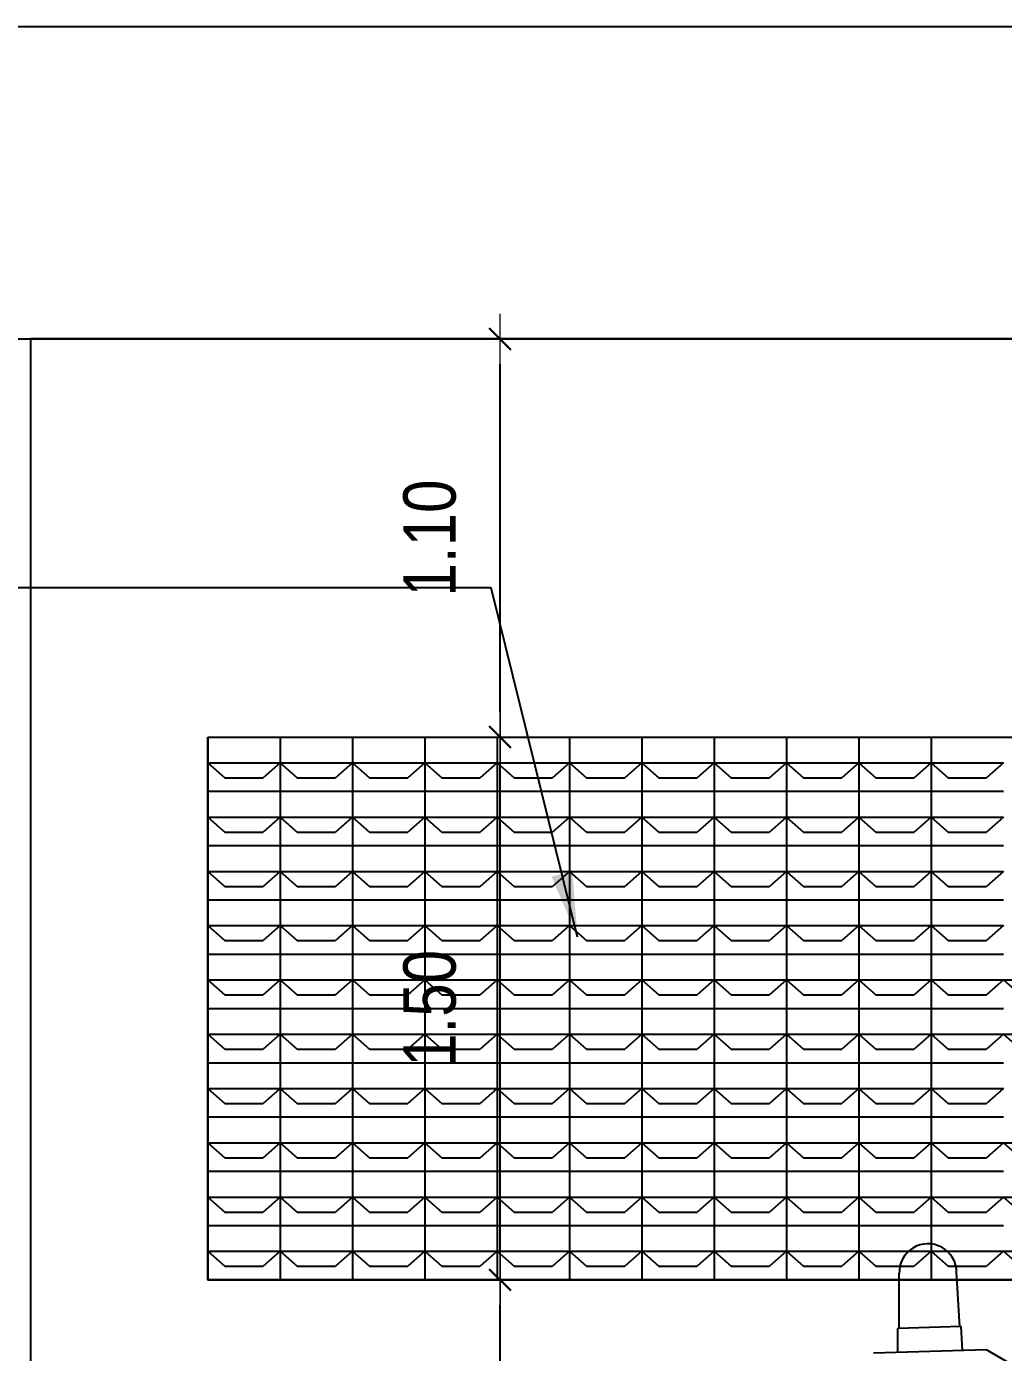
# Model space of a CAD drawing. Header units: millimetres. Extents: x 1170 to 1315, y 90 to 135.
# Drawn here: x 1196.457 to 1199.158, y 98.204 to 101.868 of the extents above; entities that cross this region are included whole.
import ezdxf

# ---------------------------------------------------------------- set-up
doc = ezdxf.new("R2010")
doc.units = ezdxf.units.MM
doc.header["$LTSCALE"] = 20
doc.header["$MEASUREMENT"] = 0
doc.layers.get('DEFPOINTS').update_dxf_attribs({"linetype": 'CONTINUOUS'})
doc.layers.add('COTA', color=7, linetype='CONTINUOUS')
for name, color, linetype, lineweight in [('E-Cta-W', 7, 'CONTINUOUS', 20), ('E-Pen-C', 4, 'CONTINUOUS', 15), ('E-Pen-G', 3, 'CONTINUOUS', 30)]:
    doc.layers.add(name, color=color, linetype=linetype, lineweight=lineweight)
doc.styles.add('F2', font='ARIALN.TTF')
doc.dimstyles.new('DIMENSION-1', dxfattribs={"dimtxt": 0.145, "dimasz": 0.07, "dimexe": 1, "dimexo": 0, "dimgap": 0.12, "dimtad": 1, "dimzin": 7, "dimdsep": 46, "dimtxsty": 'F2', "dimblk1": 'TRACO', "dimblk2": 'TRACO', "dimsah": 1, "dimcen": 1, "dimse1": 1, "dimse2": 1, "dimclrd": 4, "dimclre": 256, "dimclrt": 4, "dimadec": 8, "dimazin": 0, "dimtfac": 1, "dimtix": 1, "dimtmove": 2, "dimatfit": 3, "dimldrblk": 'TRACO', "dimfxl": 1, "dimtolj": 1, "dimtzin": 0, "dimarcsym": 0})
doc.dimstyles.get("Standard").update_dxf_attribs({"dimtxt": 0.18, "dimasz": 0.18, "dimexe": 0.18, "dimexo": 0.0625, "dimgap": 0.09, "dimtad": 0, "dimtih": 1, "dimtoh": 1, "dimdec": 4, "dimzin": 0, "dimdsep": 46, "dimtxsty": 'Standard', "dimcen": 0.09, "dimadec": 0, "dimazin": 0, "dimtfac": 1, "dimtdec": 4, "dimtofl": 0, "dimtmove": 0, "dimatfit": 3, "dimfxl": 1, "dimtolj": 1, "dimtzin": 0, "dimarcsym": 0})

# ---------------------------------------------------------------- blocks, each defined once
blk = doc.blocks.new('TRACO')
at = {"layer": 'E-Pen-C'}
for p, q in [((0, 1), (0, -1)), ((-1, 0), (1, 0))]:
    blk.add_line(p, q, dxfattribs=at)
at = {"layer": 'E-Pen-G'}
blk.add_line((-0.424, -0.424), (0.424, 0.424), dxfattribs=at)
blk = doc.blocks.new('*D418')
at = {"layer": 'COTA', "color": 4, "linetype": 'Continuous', "lineweight": -2}
blk.add_line((1197.7658, 97.6747), (1197.7658, 98.3347), dxfattribs=at)
at = {"layer": 'DEFPOINTS', "color": 0, "linetype": 'Continuous'}
for p in [(1196.9579, 98.4047), (1197.7658, 98.4047), (1197.3659, 97.6047)]:
    blk.add_point(p, dxfattribs=at)
at = {"layer": 'COTA', "color": 4, "linetype": 'Continuous', "lineweight": -2, "xscale": 0.07, "yscale": 0.07, "zscale": 0.07}
for p, rotation in [((1197.7658, 98.4047), 90), ((1197.7658, 97.6047), 270)]:
    blk.add_blockref('TRACO', p, dxfattribs=dict(at, rotation=rotation))
at = {"layer": 'COTA', "color": 4, "linetype": 'Continuous', "insert": (1197.5718, 98.0047), "char_height": 0.145, "attachment_point": 5, "rotation": 90, "style": 'F2'}
blk.add_mtext('\\A1;.80', dxfattribs=at)
blk = doc.blocks.new('*D419')
at = {"layer": 'COTA', "color": 4, "linetype": 'Continuous', "lineweight": -2}
blk.add_line((1197.7658, 98.4747), (1197.7658, 99.8347), dxfattribs=at)
at = {"layer": 'DEFPOINTS', "color": 0, "linetype": 'Continuous'}
for p in [(1196.9579, 99.9047), (1197.7658, 99.9047), (1196.9579, 98.4047)]:
    blk.add_point(p, dxfattribs=at)
at = {"layer": 'COTA', "color": 4, "linetype": 'Continuous', "lineweight": -2, "xscale": 0.07, "yscale": 0.07, "zscale": 0.07}
for p, rotation in [((1197.7658, 99.9047), 90), ((1197.7658, 98.4047), 270)]:
    blk.add_blockref('TRACO', p, dxfattribs=dict(at, rotation=rotation))
at = {"layer": 'COTA', "color": 4, "linetype": 'Continuous', "insert": (1197.5718, 99.1547), "char_height": 0.145, "attachment_point": 5, "rotation": 90, "style": 'F2'}
blk.add_mtext('\\A1;1.50', dxfattribs=at)
blk = doc.blocks.new('*D420')
at = {"layer": 'COTA', "color": 4, "linetype": 'Continuous', "lineweight": -2}
blk.add_line((1197.7658, 99.9747), (1197.7658, 100.9347), dxfattribs=at)
at = {"layer": 'DEFPOINTS', "color": 0, "linetype": 'Continuous'}
for p in [(1197.7658, 101.0047), (1200.5979, 101.0047), (1196.9579, 99.9047)]:
    blk.add_point(p, dxfattribs=at)
at = {"layer": 'COTA', "color": 4, "linetype": 'Continuous', "lineweight": -2, "xscale": 0.07, "yscale": 0.07, "zscale": 0.07}
for p, rotation in [((1197.7658, 101.0047), 90), ((1197.7658, 99.9047), 270)]:
    blk.add_blockref('TRACO', p, dxfattribs=dict(at, rotation=rotation))
at = {"layer": 'COTA', "color": 4, "linetype": 'Continuous', "insert": (1197.5718, 100.4547), "char_height": 0.145, "attachment_point": 5, "rotation": 90, "style": 'F2'}
blk.add_mtext('\\A1;1.10', dxfattribs=at)

msp = doc.modelspace()

# ---------------------------------------------------------------- linework, layer by layer
at = {"layer": 'COTA', "color": 8, "linetype": 'Continuous'}
for p, q in [((1196.2179, 101.0047), (1196.4679, 101.0047)), ((1218.5666, 101.0047), (1196.4679, 101.0047)), ((1196.4679, 101.0047), (1196.4679, 95.1047)), ((1196.4679, 101.0047), (1218.5666, 101.0047)), ((1196.9579, 99.9047), (1199.9579, 99.9047)), ((1196.9579, 99.9047), (1199.9579, 99.9047)), ((1196.9579, 99.9047), (1196.9579, 99.7547)), ((1197.1579, 99.9047), (1197.1579, 99.7547)), ((1197.3579, 99.9047), (1197.3579, 99.7547)), ((1197.5579, 99.9047), (1197.5579, 99.7547)), ((1197.7579, 99.9047), (1197.7579, 99.7547)), ((1197.9579, 99.9047), (1197.9579, 99.7547)), ((1198.1579, 99.9047), (1198.1579, 99.7547)), ((1198.3579, 99.9047), (1198.3579, 99.7547)), ((1198.5579, 99.9047), (1198.5579, 99.7547)), ((1198.7579, 99.9047), (1198.7579, 99.7547)), ((1198.9579, 99.9047), (1198.9579, 99.7547)), ((1196.9579, 99.8335), (1197.0047, 99.792)), ((1196.9579, 99.8335), (1197.1579, 99.8335)), ((1197.1579, 99.8335), (1197.111, 99.792)), ((1197.1579, 99.8335), (1197.2047, 99.792)), ((1197.1579, 99.8335), (1197.3579, 99.8335)), ((1197.3579, 99.8335), (1197.311, 99.792)), ((1197.3579, 99.8335), (1197.4047, 99.792)), ((1197.3579, 99.8335), (1197.5579, 99.8335)), ((1197.5579, 99.8335), (1197.511, 99.792)), ((1197.5579, 99.8335), (1197.6047, 99.792)), ((1197.5579, 99.8335), (1197.7579, 99.8335)), ((1197.7579, 99.8335), (1197.711, 99.792)), ((1197.7579, 99.8335), (1197.8047, 99.792)), ((1197.7579, 99.8335), (1197.9579, 99.8335)), ((1197.9579, 99.8335), (1197.911, 99.792)), ((1197.9579, 99.8335), (1198.0047, 99.792)), ((1197.9579, 99.8335), (1198.1579, 99.8335)), ((1198.1579, 99.8335), (1198.111, 99.792)), ((1198.1579, 99.8335), (1198.2047, 99.792)), ((1198.1579, 99.8335), (1198.3579, 99.8335)), ((1198.3579, 99.8335), (1198.311, 99.792)), ((1198.3579, 99.8335), (1198.4047, 99.792)), ((1198.3579, 99.8335), (1198.5579, 99.8335)), ((1198.5579, 99.8335), (1198.511, 99.792)), ((1198.5579, 99.8335), (1198.6047, 99.792)), ((1198.5579, 99.8335), (1198.7579, 99.8335)), ((1198.7579, 99.8335), (1198.711, 99.792)), ((1198.7579, 99.8335), (1198.8047, 99.792)), ((1198.7579, 99.8335), (1198.9579, 99.8335)), ((1198.9579, 99.8335), (1198.911, 99.792)), ((1198.9579, 99.8335), (1199.0047, 99.792)), ((1198.9579, 99.8335), (1199.1579, 99.8335)), ((1199.1579, 99.8335), (1199.111, 99.792)), ((1197.0047, 99.792), (1197.111, 99.792)), ((1197.2047, 99.792), (1197.311, 99.792)), ((1197.4047, 99.792), (1197.511, 99.792)), ((1197.6047, 99.792), (1197.711, 99.792)), ((1197.8047, 99.792), (1197.911, 99.792)), ((1198.0047, 99.792), (1198.111, 99.792)), ((1198.2047, 99.792), (1198.311, 99.792)), ((1198.4047, 99.792), (1198.511, 99.792)), ((1198.6047, 99.792), (1198.711, 99.792)), ((1198.8047, 99.792), (1198.911, 99.792)), ((1199.0047, 99.792), (1199.111, 99.792)), ((1196.9579, 99.7547), (1196.9579, 99.6047)), ((1196.9579, 99.7547), (1197.1579, 99.7547)), ((1197.1579, 99.7547), (1197.1579, 99.6047)), ((1197.1579, 99.7547), (1197.3579, 99.7547)), ((1197.3579, 99.7547), (1197.3579, 99.6047)), ((1197.3579, 99.7547), (1197.5579, 99.7547)), ((1197.5579, 99.7547), (1197.5579, 99.6047)), ((1197.5579, 99.7547), (1197.7579, 99.7547)), ((1197.7579, 99.7547), (1197.7579, 99.6047)), ((1197.7579, 99.7547), (1197.9579, 99.7547)), ((1197.9579, 99.7547), (1197.9579, 99.6047)), ((1197.9579, 99.7547), (1198.1579, 99.7547)), ((1198.1579, 99.7547), (1198.1579, 99.6047)), ((1198.1579, 99.7547), (1198.3579, 99.7547)), ((1198.3579, 99.7547), (1198.3579, 99.6047)), ((1198.3579, 99.7547), (1198.5579, 99.7547)), ((1198.5579, 99.7547), (1198.5579, 99.6047)), ((1198.5579, 99.7547), (1198.7579, 99.7547)), ((1198.7579, 99.7547), (1198.7579, 99.6047)), ((1198.7579, 99.7547), (1198.9579, 99.7547)), ((1198.9579, 99.7547), (1198.9579, 99.6047)), ((1198.9579, 99.7547), (1199.1579, 99.7547)), ((1196.9579, 99.6835), (1197.0047, 99.642)), ((1196.9579, 99.6835), (1197.1579, 99.6835)), ((1197.1579, 99.6835), (1197.111, 99.642)), ((1197.1579, 99.6835), (1197.2047, 99.642)), ((1197.1579, 99.6835), (1197.3579, 99.6835)), ((1197.3579, 99.6835), (1197.311, 99.642)), ((1197.3579, 99.6835), (1197.4047, 99.642)), ((1197.3579, 99.6835), (1197.5579, 99.6835)), ((1197.5579, 99.6835), (1197.511, 99.642)), ((1197.5579, 99.6835), (1197.6047, 99.642)), ((1197.5579, 99.6835), (1197.7579, 99.6835)), ((1197.7579, 99.6835), (1197.711, 99.642)), ((1197.7579, 99.6835), (1197.8047, 99.642)), ((1197.7579, 99.6835), (1197.9579, 99.6835)), ((1197.9579, 99.6835), (1197.911, 99.642)), ((1197.9579, 99.6835), (1198.0047, 99.642)), ((1197.9579, 99.6835), (1198.1579, 99.6835)), ((1198.1579, 99.6835), (1198.111, 99.642)), ((1198.1579, 99.6835), (1198.2047, 99.642)), ((1198.1579, 99.6835), (1198.3579, 99.6835)), ((1198.3579, 99.6835), (1198.311, 99.642)), ((1198.3579, 99.6835), (1198.4047, 99.642)), ((1198.3579, 99.6835), (1198.5579, 99.6835)), ((1198.5579, 99.6835), (1198.511, 99.642)), ((1198.5579, 99.6835), (1198.6047, 99.642)), ((1198.5579, 99.6835), (1198.7579, 99.6835)), ((1198.7579, 99.6835), (1198.711, 99.642)), ((1198.7579, 99.6835), (1198.8047, 99.642)), ((1198.7579, 99.6835), (1198.9579, 99.6835)), ((1198.9579, 99.6835), (1198.911, 99.642)), ((1198.9579, 99.6835), (1199.0047, 99.642)), ((1198.9579, 99.6835), (1199.1579, 99.6835)), ((1199.1579, 99.6835), (1199.111, 99.642)), ((1197.0047, 99.642), (1197.111, 99.642)), ((1197.2047, 99.642), (1197.311, 99.642)), ((1197.4047, 99.642), (1197.511, 99.642)), ((1197.6047, 99.642), (1197.711, 99.642)), ((1197.8047, 99.642), (1197.911, 99.642)), ((1198.0047, 99.642), (1198.111, 99.642)), ((1198.2047, 99.642), (1198.311, 99.642)), ((1198.4047, 99.642), (1198.511, 99.642)), ((1198.6047, 99.642), (1198.711, 99.642)), ((1198.8047, 99.642), (1198.911, 99.642)), ((1199.0047, 99.642), (1199.111, 99.642)), ((1196.9579, 99.6047), (1196.9579, 99.4547)), ((1196.9579, 99.6047), (1197.1579, 99.6047)), ((1197.1579, 99.6047), (1197.1579, 99.4547)), ((1197.1579, 99.6047), (1197.3579, 99.6047)), ((1197.3579, 99.6047), (1197.3579, 99.4547)), ((1197.3579, 99.6047), (1197.5579, 99.6047)), ((1197.5579, 99.6047), (1197.5579, 99.4547)), ((1197.5579, 99.6047), (1197.7579, 99.6047)), ((1197.7579, 99.6047), (1197.7579, 99.4547)), ((1197.7579, 99.6047), (1197.9579, 99.6047)), ((1197.9579, 99.6047), (1197.9579, 99.4547)), ((1197.9579, 99.6047), (1198.1579, 99.6047)), ((1198.1579, 99.6047), (1198.1579, 99.4547)), ((1198.1579, 99.6047), (1198.3579, 99.6047)), ((1198.3579, 99.6047), (1198.3579, 99.4547)), ((1198.3579, 99.6047), (1198.5579, 99.6047)), ((1198.5579, 99.6047), (1198.5579, 99.4547)), ((1198.5579, 99.6047), (1198.7579, 99.6047)), ((1198.7579, 99.6047), (1198.7579, 99.4547)), ((1198.7579, 99.6047), (1198.9579, 99.6047)), ((1198.9579, 99.6047), (1198.9579, 99.4547)), ((1198.9579, 99.6047), (1199.1579, 99.6047)), ((1196.9579, 99.5335), (1197.0047, 99.492)), ((1196.9579, 99.5335), (1197.1579, 99.5335)), ((1197.1579, 99.5335), (1197.111, 99.492)), ((1197.1579, 99.5335), (1197.2047, 99.492)), ((1197.1579, 99.5335), (1197.3579, 99.5335)), ((1197.3579, 99.5335), (1197.311, 99.492)), ((1197.3579, 99.5335), (1197.4047, 99.492)), ((1197.3579, 99.5335), (1197.5579, 99.5335)), ((1197.5579, 99.5335), (1197.511, 99.492)), ((1197.5579, 99.5335), (1197.6047, 99.492)), ((1197.5579, 99.5335), (1197.7579, 99.5335)), ((1197.7579, 99.5335), (1197.711, 99.492)), ((1197.7579, 99.5335), (1197.8047, 99.492)), ((1197.7579, 99.5335), (1197.9579, 99.5335)), ((1197.9579, 99.5335), (1197.911, 99.492)), ((1197.9579, 99.5335), (1198.0047, 99.492)), ((1197.9579, 99.5335), (1198.1579, 99.5335)), ((1198.1579, 99.5335), (1198.111, 99.492)), ((1198.1579, 99.5335), (1198.2047, 99.492)), ((1198.1579, 99.5335), (1198.3579, 99.5335)), ((1198.3579, 99.5335), (1198.311, 99.492)), ((1198.3579, 99.5335), (1198.4047, 99.492)), ((1198.3579, 99.5335), (1198.5579, 99.5335)), ((1198.5579, 99.5335), (1198.511, 99.492)), ((1198.5579, 99.5335), (1198.6047, 99.492)), ((1198.5579, 99.5335), (1198.7579, 99.5335)), ((1198.7579, 99.5335), (1198.711, 99.492)), ((1198.7579, 99.5335), (1198.8047, 99.492)), ((1198.7579, 99.5335), (1198.9579, 99.5335)), ((1198.9579, 99.5335), (1198.911, 99.492)), ((1198.9579, 99.5335), (1199.0047, 99.492)), ((1198.9579, 99.5335), (1199.1579, 99.5335)), ((1199.1579, 99.5335), (1199.111, 99.492)), ((1197.0047, 99.492), (1197.111, 99.492)), ((1197.2047, 99.492), (1197.311, 99.492)), ((1197.4047, 99.492), (1197.511, 99.492)), ((1197.6047, 99.492), (1197.711, 99.492)), ((1197.8047, 99.492), (1197.911, 99.492)), ((1198.0047, 99.492), (1198.111, 99.492)), ((1198.2047, 99.492), (1198.311, 99.492)), ((1198.4047, 99.492), (1198.511, 99.492)), ((1198.6047, 99.492), (1198.711, 99.492)), ((1198.8047, 99.492), (1198.911, 99.492)), ((1199.0047, 99.492), (1199.111, 99.492)), ((1196.9579, 99.4547), (1196.9579, 99.3047)), ((1196.9579, 99.4547), (1197.1579, 99.4547)), ((1197.1579, 99.4547), (1197.1579, 99.3047)), ((1197.1579, 99.4547), (1197.3579, 99.4547)), ((1197.3579, 99.4547), (1197.3579, 99.3047)), ((1197.3579, 99.4547), (1197.5579, 99.4547)), ((1197.5579, 99.4547), (1197.5579, 99.3047)), ((1197.5579, 99.4547), (1197.7579, 99.4547)), ((1197.7579, 99.4547), (1197.7579, 99.3047)), ((1197.7579, 99.4547), (1197.9579, 99.4547)), ((1197.9579, 99.4547), (1197.9579, 99.3047)), ((1197.9579, 99.4547), (1198.1579, 99.4547)), ((1198.1579, 99.4547), (1198.1579, 99.3047)), ((1198.1579, 99.4547), (1198.3579, 99.4547)), ((1198.3579, 99.4547), (1198.3579, 99.3047)), ((1198.3579, 99.4547), (1198.5579, 99.4547)), ((1198.5579, 99.4547), (1198.5579, 99.3047)), ((1198.5579, 99.4547), (1198.7579, 99.4547)), ((1198.7579, 99.4547), (1198.7579, 99.3047)), ((1198.7579, 99.4547), (1198.9579, 99.4547)), ((1198.9579, 99.4547), (1198.9579, 99.3047)), ((1198.9579, 99.4547), (1199.1579, 99.4547)), ((1196.9579, 99.3835), (1197.0047, 99.342)), ((1196.9579, 99.3835), (1197.1579, 99.3835)), ((1197.1579, 99.3835), (1197.111, 99.342)), ((1197.1579, 99.3835), (1197.2047, 99.342)), ((1197.1579, 99.3835), (1197.3579, 99.3835)), ((1197.3579, 99.3835), (1197.311, 99.342)), ((1197.3579, 99.3835), (1197.4047, 99.342)), ((1197.3579, 99.3835), (1197.5579, 99.3835)), ((1197.5579, 99.3835), (1197.511, 99.342)), ((1197.5579, 99.3835), (1197.6047, 99.342)), ((1197.5579, 99.3835), (1197.7579, 99.3835)), ((1197.7579, 99.3835), (1197.711, 99.342)), ((1197.7579, 99.3835), (1197.8047, 99.342)), ((1197.7579, 99.3835), (1197.9579, 99.3835)), ((1197.9579, 99.3835), (1197.911, 99.342)), ((1197.9579, 99.3835), (1198.0047, 99.342)), ((1197.9579, 99.3835), (1198.1579, 99.3835)), ((1198.1579, 99.3835), (1198.111, 99.342)), ((1198.1579, 99.3835), (1198.2047, 99.342)), ((1198.1579, 99.3835), (1198.3579, 99.3835)), ((1198.3579, 99.3835), (1198.311, 99.342)), ((1198.3579, 99.3835), (1198.4047, 99.342)), ((1198.3579, 99.3835), (1198.5579, 99.3835)), ((1198.5579, 99.3835), (1198.511, 99.342)), ((1198.5579, 99.3835), (1198.6047, 99.342)), ((1198.5579, 99.3835), (1198.7579, 99.3835)), ((1198.7579, 99.3835), (1198.711, 99.342)), ((1198.7579, 99.3835), (1198.8047, 99.342)), ((1198.7579, 99.3835), (1198.9579, 99.3835)), ((1198.9579, 99.3835), (1198.911, 99.342)), ((1198.9579, 99.3835), (1199.0047, 99.342)), ((1198.9579, 99.3835), (1199.1579, 99.3835)), ((1199.1579, 99.3835), (1199.111, 99.342)), ((1197.0047, 99.342), (1197.111, 99.342)), ((1197.2047, 99.342), (1197.311, 99.342)), ((1197.4047, 99.342), (1197.511, 99.342)), ((1197.6047, 99.342), (1197.711, 99.342)), ((1197.8047, 99.342), (1197.911, 99.342)), ((1198.0047, 99.342), (1198.111, 99.342)), ((1198.2047, 99.342), (1198.311, 99.342)), ((1198.4047, 99.342), (1198.511, 99.342)), ((1198.6047, 99.342), (1198.711, 99.342)), ((1198.8047, 99.342), (1198.911, 99.342)), ((1199.0047, 99.342), (1199.111, 99.342)), ((1196.9579, 99.3047), (1196.9579, 99.1547)), ((1196.9579, 99.3047), (1197.1579, 99.3047)), ((1197.1579, 99.3047), (1197.1579, 99.1547)), ((1197.1579, 99.3047), (1197.3579, 99.3047)), ((1197.3579, 99.3047), (1197.3579, 99.1547)), ((1197.3579, 99.3047), (1197.5579, 99.3047)), ((1197.5579, 99.3047), (1197.5579, 99.1547)), ((1197.5579, 99.3047), (1197.7579, 99.3047)), ((1197.7579, 99.3047), (1197.7579, 99.1547)), ((1197.7579, 99.3047), (1197.9579, 99.3047)), ((1197.9579, 99.3047), (1197.9579, 99.1547)), ((1197.9579, 99.3047), (1198.1579, 99.3047)), ((1198.1579, 99.3047), (1198.1579, 99.1547)), ((1198.1579, 99.3047), (1198.3579, 99.3047)), ((1198.3579, 99.3047), (1198.3579, 99.1547)), ((1198.3579, 99.3047), (1198.5579, 99.3047)), ((1198.5579, 99.3047), (1198.5579, 99.1547)), ((1198.5579, 99.3047), (1198.7579, 99.3047)), ((1198.7579, 99.3047), (1198.7579, 99.1547)), ((1198.7579, 99.3047), (1198.9579, 99.3047)), ((1198.9579, 99.3047), (1198.9579, 99.1547)), ((1198.9579, 99.3047), (1199.1579, 99.3047)), ((1196.9579, 99.2335), (1197.0047, 99.192)), ((1196.9579, 99.2335), (1197.1579, 99.2335)), ((1197.1579, 99.2335), (1197.111, 99.192)), ((1197.1579, 99.2335), (1197.2047, 99.192)), ((1197.1579, 99.2335), (1197.3579, 99.2335)), ((1197.3579, 99.2335), (1197.311, 99.192)), ((1197.3579, 99.2335), (1197.4047, 99.192)), ((1197.3579, 99.2335), (1197.5579, 99.2335)), ((1197.5579, 99.2335), (1197.511, 99.192)), ((1197.5579, 99.2335), (1197.6047, 99.192)), ((1197.5579, 99.2335), (1197.7579, 99.2335)), ((1197.7579, 99.2335), (1197.711, 99.192)), ((1197.7579, 99.2335), (1197.8047, 99.192)), ((1197.7579, 99.2335), (1197.9579, 99.2335)), ((1197.9579, 99.2335), (1197.911, 99.192)), ((1197.9579, 99.2335), (1198.0047, 99.192)), ((1197.9579, 99.2335), (1198.1579, 99.2335)), ((1198.1579, 99.2335), (1198.111, 99.192)), ((1198.1579, 99.2335), (1198.2047, 99.192)), ((1198.1579, 99.2335), (1198.3579, 99.2335)), ((1198.3579, 99.2335), (1198.311, 99.192)), ((1198.3579, 99.2335), (1198.4047, 99.192)), ((1198.3579, 99.2335), (1198.5579, 99.2335)), ((1198.5579, 99.2335), (1198.511, 99.192)), ((1198.5579, 99.2335), (1198.6047, 99.192)), ((1198.5579, 99.2335), (1198.7579, 99.2335)), ((1198.7579, 99.2335), (1198.711, 99.192)), ((1198.7579, 99.2335), (1198.8047, 99.192)), ((1198.7579, 99.2335), (1198.9579, 99.2335)), ((1198.9579, 99.2335), (1198.911, 99.192)), ((1198.9579, 99.2335), (1199.0047, 99.192)), ((1198.9579, 99.2335), (1199.1579, 99.2335)), ((1199.1579, 99.2335), (1199.111, 99.192)), ((1199.1579, 99.2335), (1199.2047, 99.192)), ((1199.1579, 99.2335), (1199.3579, 99.2335)), ((1197.0047, 99.192), (1197.111, 99.192)), ((1197.2047, 99.192), (1197.311, 99.192)), ((1197.4047, 99.192), (1197.511, 99.192)), ((1197.6047, 99.192), (1197.711, 99.192)), ((1197.8047, 99.192), (1197.911, 99.192)), ((1198.0047, 99.192), (1198.111, 99.192)), ((1198.2047, 99.192), (1198.311, 99.192)), ((1198.4047, 99.192), (1198.511, 99.192)), ((1198.6047, 99.192), (1198.711, 99.192)), ((1198.8047, 99.192), (1198.911, 99.192)), ((1199.0047, 99.192), (1199.111, 99.192)), ((1196.9579, 99.1547), (1196.9579, 99.0047)), ((1196.9579, 99.1547), (1197.1579, 99.1547)), ((1197.1579, 99.1547), (1197.1579, 99.0047)), ((1197.1579, 99.1547), (1197.3579, 99.1547)), ((1197.3579, 99.1547), (1197.3579, 99.0047)), ((1197.3579, 99.1547), (1197.5579, 99.1547)), ((1197.5579, 99.1547), (1197.5579, 99.0047)), ((1197.5579, 99.1547), (1197.7579, 99.1547)), ((1197.7579, 99.1547), (1197.7579, 99.0047)), ((1197.7579, 99.1547), (1197.9579, 99.1547)), ((1197.9579, 99.1547), (1197.9579, 99.0047)), ((1197.9579, 99.1547), (1198.1579, 99.1547)), ((1198.1579, 99.1547), (1198.1579, 99.0047)), ((1198.1579, 99.1547), (1198.3579, 99.1547)), ((1198.3579, 99.1547), (1198.3579, 99.0047)), ((1198.3579, 99.1547), (1198.5579, 99.1547)), ((1198.5579, 99.1547), (1198.5579, 99.0047)), ((1198.5579, 99.1547), (1198.7579, 99.1547)), ((1198.7579, 99.1547), (1198.7579, 99.0047)), ((1198.7579, 99.1547), (1198.9579, 99.1547)), ((1198.9579, 99.1547), (1198.9579, 99.0047)), ((1198.9579, 99.1547), (1199.1579, 99.1547)), ((1196.9579, 99.0835), (1197.0047, 99.042)), ((1196.9579, 99.0835), (1197.1579, 99.0835)), ((1197.1579, 99.0835), (1197.111, 99.042)), ((1197.1579, 99.0835), (1197.2047, 99.042)), ((1197.1579, 99.0835), (1197.3579, 99.0835)), ((1197.3579, 99.0835), (1197.311, 99.042)), ((1197.3579, 99.0835), (1197.4047, 99.042)), ((1197.3579, 99.0835), (1197.5579, 99.0835)), ((1197.5579, 99.0835), (1197.511, 99.042)), ((1197.5579, 99.0835), (1197.6047, 99.042)), ((1197.5579, 99.0835), (1197.7579, 99.0835)), ((1197.7579, 99.0835), (1197.711, 99.042)), ((1197.7579, 99.0835), (1197.8047, 99.042)), ((1197.7579, 99.0835), (1197.9579, 99.0835)), ((1197.9579, 99.0835), (1197.911, 99.042)), ((1197.9579, 99.0835), (1198.0047, 99.042)), ((1197.9579, 99.0835), (1198.1579, 99.0835)), ((1198.1579, 99.0835), (1198.111, 99.042)), ((1198.1579, 99.0835), (1198.2047, 99.042)), ((1198.1579, 99.0835), (1198.3579, 99.0835)), ((1198.3579, 99.0835), (1198.311, 99.042)), ((1198.3579, 99.0835), (1198.4047, 99.042)), ((1198.3579, 99.0835), (1198.5579, 99.0835)), ((1198.5579, 99.0835), (1198.511, 99.042)), ((1198.5579, 99.0835), (1198.6047, 99.042)), ((1198.5579, 99.0835), (1198.7579, 99.0835)), ((1198.7579, 99.0835), (1198.711, 99.042)), ((1198.7579, 99.0835), (1198.8047, 99.042)), ((1198.7579, 99.0835), (1198.9579, 99.0835)), ((1198.9579, 99.0835), (1198.911, 99.042)), ((1198.9579, 99.0835), (1199.0047, 99.042)), ((1198.9579, 99.0835), (1199.1579, 99.0835)), ((1199.1579, 99.0835), (1199.111, 99.042)), ((1199.1579, 99.0835), (1199.2047, 99.042)), ((1199.1579, 99.0835), (1199.3579, 99.0835)), ((1197.0047, 99.042), (1197.111, 99.042)), ((1197.2047, 99.042), (1197.311, 99.042)), ((1197.4047, 99.042), (1197.511, 99.042)), ((1197.6047, 99.042), (1197.711, 99.042)), ((1197.8047, 99.042), (1197.911, 99.042)), ((1198.0047, 99.042), (1198.111, 99.042)), ((1198.2047, 99.042), (1198.311, 99.042)), ((1198.4047, 99.042), (1198.511, 99.042)), ((1198.6047, 99.042), (1198.711, 99.042)), ((1198.8047, 99.042), (1198.911, 99.042)), ((1199.0047, 99.042), (1199.111, 99.042)), ((1196.9579, 99.0047), (1196.9579, 98.8547)), ((1196.9579, 99.0047), (1197.1579, 99.0047)), ((1197.1579, 99.0047), (1197.1579, 98.8547)), ((1197.1579, 99.0047), (1197.3579, 99.0047)), ((1197.3579, 99.0047), (1197.3579, 98.8547)), ((1197.3579, 99.0047), (1197.5579, 99.0047)), ((1197.5579, 99.0047), (1197.5579, 98.8547)), ((1197.5579, 99.0047), (1197.7579, 99.0047)), ((1197.7579, 99.0047), (1197.7579, 98.8547)), ((1197.7579, 99.0047), (1197.9579, 99.0047)), ((1197.9579, 99.0047), (1197.9579, 98.8547)), ((1197.9579, 99.0047), (1198.1579, 99.0047)), ((1198.1579, 99.0047), (1198.1579, 98.8547)), ((1198.1579, 99.0047), (1198.3579, 99.0047)), ((1198.3579, 99.0047), (1198.3579, 98.8547)), ((1198.3579, 99.0047), (1198.5579, 99.0047)), ((1198.5579, 99.0047), (1198.5579, 98.8547)), ((1198.5579, 99.0047), (1198.7579, 99.0047)), ((1198.7579, 99.0047), (1198.7579, 98.8547)), ((1198.7579, 99.0047), (1198.9579, 99.0047)), ((1198.9579, 99.0047), (1198.9579, 98.8547)), ((1198.9579, 99.0047), (1199.1579, 99.0047)), ((1196.9579, 98.9335), (1197.0047, 98.892)), ((1196.9579, 98.9335), (1197.1579, 98.9335)), ((1197.1579, 98.9335), (1197.111, 98.892)), ((1197.1579, 98.9335), (1197.2047, 98.892)), ((1197.1579, 98.9335), (1197.3579, 98.9335)), ((1197.3579, 98.9335), (1197.311, 98.892)), ((1197.3579, 98.9335), (1197.4047, 98.892)), ((1197.3579, 98.9335), (1197.5579, 98.9335)), ((1197.5579, 98.9335), (1197.511, 98.892)), ((1197.5579, 98.9335), (1197.6047, 98.892)), ((1197.5579, 98.9335), (1197.7579, 98.9335)), ((1197.7579, 98.9335), (1197.711, 98.892)), ((1197.7579, 98.9335), (1197.8047, 98.892)), ((1197.7579, 98.9335), (1197.9579, 98.9335)), ((1197.9579, 98.9335), (1197.911, 98.892)), ((1197.9579, 98.9335), (1198.0047, 98.892)), ((1197.9579, 98.9335), (1198.1579, 98.9335)), ((1198.1579, 98.9335), (1198.111, 98.892)), ((1198.1579, 98.9335), (1198.2047, 98.892)), ((1198.1579, 98.9335), (1198.3579, 98.9335)), ((1198.3579, 98.9335), (1198.311, 98.892)), ((1198.3579, 98.9335), (1198.4047, 98.892)), ((1198.3579, 98.9335), (1198.5579, 98.9335)), ((1198.5579, 98.9335), (1198.511, 98.892)), ((1198.5579, 98.9335), (1198.6047, 98.892)), ((1198.5579, 98.9335), (1198.7579, 98.9335)), ((1198.7579, 98.9335), (1198.711, 98.892)), ((1198.7579, 98.9335), (1198.8047, 98.892)), ((1198.7579, 98.9335), (1198.9579, 98.9335)), ((1198.9579, 98.9335), (1198.911, 98.892)), ((1198.9579, 98.9335), (1199.0047, 98.892)), ((1198.9579, 98.9335), (1199.1579, 98.9335)), ((1199.1579, 98.9335), (1199.111, 98.892)), ((1197.0047, 98.892), (1197.111, 98.892)), ((1197.2047, 98.892), (1197.311, 98.892)), ((1197.4047, 98.892), (1197.511, 98.892)), ((1197.6047, 98.892), (1197.711, 98.892)), ((1197.8047, 98.892), (1197.911, 98.892)), ((1198.0047, 98.892), (1198.111, 98.892)), ((1198.2047, 98.892), (1198.311, 98.892)), ((1198.4047, 98.892), (1198.511, 98.892)), ((1198.6047, 98.892), (1198.711, 98.892)), ((1198.8047, 98.892), (1198.911, 98.892)), ((1199.0047, 98.892), (1199.111, 98.892)), ((1196.9579, 98.8547), (1196.9579, 98.7047)), ((1196.9579, 98.8547), (1197.1579, 98.8547)), ((1197.1579, 98.8547), (1197.1579, 98.7047)), ((1197.1579, 98.8547), (1197.3579, 98.8547)), ((1197.3579, 98.8547), (1197.3579, 98.7047)), ((1197.3579, 98.8547), (1197.5579, 98.8547)), ((1197.5579, 98.8547), (1197.5579, 98.7047)), ((1197.5579, 98.8547), (1197.7579, 98.8547)), ((1197.7579, 98.8547), (1197.7579, 98.7047)), ((1197.7579, 98.8547), (1197.9579, 98.8547)), ((1197.9579, 98.8547), (1197.9579, 98.7047)), ((1197.9579, 98.8547), (1198.1579, 98.8547)), ((1198.1579, 98.8547), (1198.1579, 98.7047)), ((1198.1579, 98.8547), (1198.3579, 98.8547)), ((1198.3579, 98.8547), (1198.3579, 98.7047)), ((1198.3579, 98.8547), (1198.5579, 98.8547)), ((1198.5579, 98.8547), (1198.5579, 98.7047)), ((1198.5579, 98.8547), (1198.7579, 98.8547)), ((1198.7579, 98.8547), (1198.7579, 98.7047)), ((1198.7579, 98.8547), (1198.9579, 98.8547)), ((1198.9579, 98.8547), (1198.9579, 98.7047)), ((1198.9579, 98.8547), (1199.1579, 98.8547)), ((1196.9579, 98.7835), (1197.0047, 98.742)), ((1196.9579, 98.7835), (1197.1579, 98.7835)), ((1197.1579, 98.7835), (1197.111, 98.742)), ((1197.1579, 98.7835), (1197.2047, 98.742)), ((1197.1579, 98.7835), (1197.3579, 98.7835)), ((1197.3579, 98.7835), (1197.311, 98.742)), ((1197.3579, 98.7835), (1197.4047, 98.742)), ((1197.3579, 98.7835), (1197.5579, 98.7835)), ((1197.5579, 98.7835), (1197.511, 98.742)), ((1197.5579, 98.7835), (1197.6047, 98.742)), ((1197.5579, 98.7835), (1197.7579, 98.7835)), ((1197.7579, 98.7835), (1197.711, 98.742)), ((1197.7579, 98.7835), (1197.8047, 98.742)), ((1197.7579, 98.7835), (1197.9579, 98.7835)), ((1197.9579, 98.7835), (1197.911, 98.742)), ((1197.9579, 98.7835), (1198.0047, 98.742)), ((1197.9579, 98.7835), (1198.1579, 98.7835)), ((1198.1579, 98.7835), (1198.111, 98.742)), ((1198.1579, 98.7835), (1198.2047, 98.742)), ((1198.1579, 98.7835), (1198.3579, 98.7835)), ((1198.3579, 98.7835), (1198.311, 98.742)), ((1198.3579, 98.7835), (1198.4047, 98.742)), ((1198.3579, 98.7835), (1198.5579, 98.7835)), ((1198.5579, 98.7835), (1198.511, 98.742)), ((1198.5579, 98.7835), (1198.6047, 98.742)), ((1198.5579, 98.7835), (1198.7579, 98.7835)), ((1198.7579, 98.7835), (1198.711, 98.742)), ((1198.7579, 98.7835), (1198.8047, 98.742)), ((1198.7579, 98.7835), (1198.9579, 98.7835)), ((1198.9579, 98.7835), (1198.911, 98.742)), ((1198.9579, 98.7835), (1199.0047, 98.742)), ((1198.9579, 98.7835), (1199.1579, 98.7835)), ((1199.1579, 98.7835), (1199.111, 98.742)), ((1199.1579, 98.7835), (1199.2047, 98.742)), ((1199.1579, 98.7835), (1199.3579, 98.7835)), ((1197.0047, 98.742), (1197.111, 98.742)), ((1197.2047, 98.742), (1197.311, 98.742)), ((1197.4047, 98.742), (1197.511, 98.742)), ((1197.6047, 98.742), (1197.711, 98.742)), ((1197.8047, 98.742), (1197.911, 98.742)), ((1198.0047, 98.742), (1198.111, 98.742)), ((1198.2047, 98.742), (1198.311, 98.742)), ((1198.4047, 98.742), (1198.511, 98.742)), ((1198.6047, 98.742), (1198.711, 98.742)), ((1198.8047, 98.742), (1198.911, 98.742)), ((1199.0047, 98.742), (1199.111, 98.742)), ((1196.9579, 98.7047), (1196.9579, 98.5547)), ((1196.9579, 98.7047), (1197.1579, 98.7047)), ((1197.1579, 98.7047), (1197.1579, 98.5547)), ((1197.1579, 98.7047), (1197.3579, 98.7047)), ((1197.3579, 98.7047), (1197.3579, 98.5547)), ((1197.3579, 98.7047), (1197.5579, 98.7047)), ((1197.5579, 98.7047), (1197.5579, 98.5547)), ((1197.5579, 98.7047), (1197.7579, 98.7047)), ((1197.7579, 98.7047), (1197.7579, 98.5547)), ((1197.7579, 98.7047), (1197.9579, 98.7047)), ((1197.9579, 98.7047), (1197.9579, 98.5547)), ((1197.9579, 98.7047), (1198.1579, 98.7047)), ((1198.1579, 98.7047), (1198.1579, 98.5547)), ((1198.1579, 98.7047), (1198.3579, 98.7047)), ((1198.3579, 98.7047), (1198.3579, 98.5547)), ((1198.3579, 98.7047), (1198.5579, 98.7047)), ((1198.5579, 98.7047), (1198.5579, 98.5547)), ((1198.5579, 98.7047), (1198.7579, 98.7047)), ((1198.7579, 98.7047), (1198.7579, 98.5547)), ((1198.7579, 98.7047), (1198.9579, 98.7047)), ((1198.9579, 98.7047), (1198.9579, 98.5547)), ((1198.9579, 98.7047), (1199.1579, 98.7047)), ((1196.9579, 98.6335), (1197.0047, 98.592)), ((1196.9579, 98.6335), (1197.1579, 98.6335)), ((1197.1579, 98.6335), (1197.111, 98.592)), ((1197.1579, 98.6335), (1197.2047, 98.592)), ((1197.1579, 98.6335), (1197.3579, 98.6335)), ((1197.3579, 98.6335), (1197.311, 98.592)), ((1197.3579, 98.6335), (1197.4047, 98.592)), ((1197.3579, 98.6335), (1197.5579, 98.6335)), ((1197.5579, 98.6335), (1197.511, 98.592)), ((1197.5579, 98.6335), (1197.6047, 98.592)), ((1197.5579, 98.6335), (1197.7579, 98.6335)), ((1197.7579, 98.6335), (1197.711, 98.592)), ((1197.7579, 98.6335), (1197.8047, 98.592)), ((1197.7579, 98.6335), (1197.9579, 98.6335)), ((1197.9579, 98.6335), (1197.911, 98.592)), ((1197.9579, 98.6335), (1198.0047, 98.592)), ((1197.9579, 98.6335), (1198.1579, 98.6335)), ((1198.1579, 98.6335), (1198.111, 98.592)), ((1198.1579, 98.6335), (1198.2047, 98.592)), ((1198.1579, 98.6335), (1198.3579, 98.6335)), ((1198.3579, 98.6335), (1198.311, 98.592)), ((1198.3579, 98.6335), (1198.4047, 98.592)), ((1198.3579, 98.6335), (1198.5579, 98.6335)), ((1198.5579, 98.6335), (1198.511, 98.592)), ((1198.5579, 98.6335), (1198.6047, 98.592)), ((1198.5579, 98.6335), (1198.7579, 98.6335)), ((1198.7579, 98.6335), (1198.711, 98.592)), ((1198.7579, 98.6335), (1198.8047, 98.592)), ((1198.7579, 98.6335), (1198.9579, 98.6335)), ((1198.9579, 98.6335), (1198.911, 98.592)), ((1198.9579, 98.6335), (1199.0047, 98.592)), ((1198.9579, 98.6335), (1199.1579, 98.6335)), ((1199.1579, 98.6335), (1199.111, 98.592)), ((1199.1579, 98.6335), (1199.2047, 98.592)), ((1199.1579, 98.6335), (1199.3579, 98.6335)), ((1197.0047, 98.592), (1197.111, 98.592)), ((1197.2047, 98.592), (1197.311, 98.592)), ((1197.4047, 98.592), (1197.511, 98.592)), ((1197.6047, 98.592), (1197.711, 98.592)), ((1197.8047, 98.592), (1197.911, 98.592)), ((1198.0047, 98.592), (1198.111, 98.592)), ((1198.2047, 98.592), (1198.311, 98.592)), ((1198.4047, 98.592), (1198.511, 98.592)), ((1198.6047, 98.592), (1198.711, 98.592)), ((1198.8047, 98.592), (1198.911, 98.592)), ((1199.0047, 98.592), (1199.111, 98.592)), ((1196.9579, 98.5547), (1196.9579, 98.4047)), ((1196.9579, 98.5547), (1197.1579, 98.5547)), ((1197.1579, 98.5547), (1197.1579, 98.4047)), ((1197.1579, 98.5547), (1197.3579, 98.5547)), ((1197.3579, 98.5547), (1197.3579, 98.4047)), ((1197.3579, 98.5547), (1197.5579, 98.5547)), ((1197.5579, 98.5547), (1197.5579, 98.4047)), ((1197.5579, 98.5547), (1197.7579, 98.5547)), ((1197.7579, 98.5547), (1197.7579, 98.4047)), ((1197.7579, 98.5547), (1197.9579, 98.5547)), ((1197.9579, 98.5547), (1197.9579, 98.4047)), ((1197.9579, 98.5547), (1198.1579, 98.5547)), ((1198.1579, 98.5547), (1198.1579, 98.4047)), ((1198.1579, 98.5547), (1198.3579, 98.5547)), ((1198.3579, 98.5547), (1198.3579, 98.4047)), ((1198.3579, 98.5547), (1198.5579, 98.5547)), ((1198.5579, 98.5547), (1198.5579, 98.4047)), ((1198.5579, 98.5547), (1198.7579, 98.5547)), ((1198.7579, 98.5547), (1198.7579, 98.4047)), ((1198.7579, 98.5547), (1198.9579, 98.5547)), ((1198.9579, 98.5547), (1198.9579, 98.4047)), ((1198.9579, 98.5547), (1199.1579, 98.5547)), ((1196.9579, 98.4835), (1197.0047, 98.442)), ((1196.9579, 98.4835), (1197.1579, 98.4835)), ((1197.1579, 98.4835), (1197.111, 98.442)), ((1197.1579, 98.4835), (1197.2047, 98.442)), ((1197.1579, 98.4835), (1197.3579, 98.4835)), ((1197.3579, 98.4835), (1197.311, 98.442)), ((1197.3579, 98.4835), (1197.4047, 98.442)), ((1197.3579, 98.4835), (1197.5579, 98.4835)), ((1197.5579, 98.4835), (1197.511, 98.442)), ((1197.5579, 98.4835), (1197.6047, 98.442)), ((1197.5579, 98.4835), (1197.7579, 98.4835)), ((1197.7579, 98.4835), (1197.711, 98.442)), ((1197.7579, 98.4835), (1197.8047, 98.442)), ((1197.7579, 98.4835), (1197.9579, 98.4835)), ((1197.9579, 98.4835), (1197.911, 98.442)), ((1197.9579, 98.4835), (1198.0047, 98.442)), ((1197.9579, 98.4835), (1198.1579, 98.4835)), ((1198.1579, 98.4835), (1198.111, 98.442)), ((1198.1579, 98.4835), (1198.2047, 98.442)), ((1198.1579, 98.4835), (1198.3579, 98.4835)), ((1198.3579, 98.4835), (1198.311, 98.442)), ((1198.3579, 98.4835), (1198.4047, 98.442)), ((1198.3579, 98.4835), (1198.5579, 98.4835)), ((1198.5579, 98.4835), (1198.511, 98.442)), ((1198.5579, 98.4835), (1198.6047, 98.442)), ((1198.5579, 98.4835), (1198.7579, 98.4835)), ((1198.7579, 98.4835), (1198.711, 98.442)), ((1198.7579, 98.4835), (1198.8047, 98.442)), ((1198.7579, 98.4835), (1198.9579, 98.4835)), ((1198.9579, 98.4835), (1198.911, 98.442)), ((1198.9579, 98.4835), (1199.0047, 98.442)), ((1198.9579, 98.4835), (1199.1579, 98.4835)), ((1199.1579, 98.4835), (1199.111, 98.442)), ((1199.1579, 98.4835), (1199.2047, 98.442)), ((1199.1579, 98.4835), (1199.3579, 98.4835)), ((1197.0047, 98.442), (1197.111, 98.442)), ((1197.2047, 98.442), (1197.311, 98.442)), ((1197.4047, 98.442), (1197.511, 98.442)), ((1197.6047, 98.442), (1197.711, 98.442)), ((1197.8047, 98.442), (1197.911, 98.442)), ((1198.0047, 98.442), (1198.111, 98.442)), ((1198.2047, 98.442), (1198.311, 98.442)), ((1198.4047, 98.442), (1198.511, 98.442)), ((1198.6047, 98.442), (1198.711, 98.442)), ((1198.8047, 98.442), (1198.911, 98.442)), ((1199.0047, 98.442), (1199.111, 98.442)), ((1199.037, 98.2752), (1199.0282, 98.4272)), ((1196.9579, 98.4047), (1199.9579, 98.4047)), ((1198.8691, 98.2703), (1198.8698, 98.4229)), ((1198.8653, 98.2042), (1198.8655, 98.2702)), ((1199.0406, 98.2753), (1198.8655, 98.2702)), ((1199.0444, 98.2095), (1199.0406, 98.2753)), ((1199.1107, 98.2114), (1198.7987, 98.2023)), ((1199.2302, 98.1421), (1199.1107, 98.2114))]:
    msp.add_line(p, q, dxfattribs=at)
msp.add_lwpolyline([(1196.9579, 99.9047), (1199.9579, 99.9047), (1199.9579, 98.4047), (1196.9579, 98.4047)], close=True, dxfattribs=at)
msp.add_arc((1198.949, 98.4251), 0.0793, 360, 183.0821, dxfattribs=at)

# ---------------------------------------------------------------- dimensions: what is measured, and where the dimension line sits
at = {"layer": 'COTA', "color": 7, "linetype": 'Continuous'}
for base, p1, p2, picture, middle in [((1197.7658, 101.0047), (1196.9579, 99.9047), (1200.5979, 101.0047), '*D420', (1197.5718, 100.4547)), ((1197.7658, 99.9047), (1196.9579, 98.4047), (1196.9579, 99.9047), '*D419', (1197.5718, 99.1547)), ((1197.7658, 98.4047), (1197.3659, 97.6047), (1196.9579, 98.4047), '*D418', (1197.5718, 98.0047))]:
    dim = msp.add_linear_dim(base=base, p1=p1, p2=p2, angle=90, dimstyle='DIMENSION-1', override={"dimadec": 0, "dimfxl": 0.04}, dxfattribs=at)
    dim.commit()
    dim.dimension.update_dxf_attribs({"geometry": picture, "text_midpoint": middle})

# ---------------------------------------------------------------- leaders
at = {"layer": 'E-Cta-W', "color": 4}
for points in [[(1196.0674, 100.9028), (1196.3061, 101.8683), (1199.4161, 101.8683)], [(1197.98, 99.3519), (1197.7413, 100.3174), (1192.8184, 100.3174)]]:
    msp.add_leader(points, dimstyle='Standard', dxfattribs=at)

doc.saveas('drawing.dxf')
